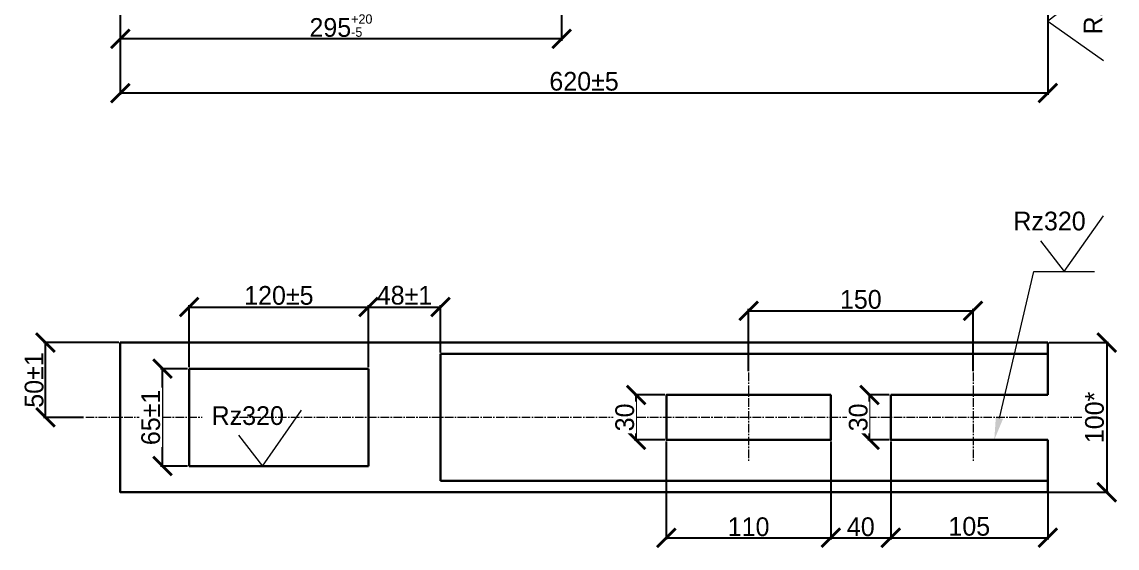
# Model space of a CAD drawing. Header units: millimetres. Extents: x 4132 to 13761, y 958 to 2510.
# Drawn here: x 4183 to 4915, y 1403 to 1755 of the extents above; entities that cross this region are included whole.
import ezdxf
from ezdxf import colors
from ezdxf.entities.mleader import LeaderData, LeaderLine
from ezdxf.math import Vec2, Vec3

# ---------------------------------------------------------------- set-up
doc = ezdxf.new("R2010")
doc.units = ezdxf.units.MM
doc.header["$LTSCALE"] = 0.3
doc.linetypes.add('CENTER2', pattern=[28.575, 19.05, -3.175, 3.175, -3.175])
doc.layers.get('0').update_dxf_attribs({"lineweight": 20})
doc.layers.add('ВСП_Сплошная_толстая', color=90, linetype='Continuous', lineweight=30)
doc.styles.add('mpp', font='mipgost.shx')
doc.dimstyles.new('1 1', dxfattribs={"dimscale": 0, "dimtxt": 10, "dimasz": 10, "dimexe": 1.25, "dimexo": 1, "dimgap": 1, "dimtad": 1, "dimdec": 3, "dimtxsty": 'mpp', "dimblk": 'ARCHTICK', "dimcen": 2.5, "dimaunit": 1, "dimadec": 7, "dimazin": 0, "dimtfac": 1, "dimtdec": 3, "dimtmove": 0, "dimatfit": 3, "dimfxl": 1.25, "dimarcsym": 0})

# ---------------------------------------------------------------- blocks, each defined once
blk = doc.blocks.new('_ArchTick')
at = {"color": 0, "linetype": 'ByBlock', "const_width": 0.15}
blk.add_lwpolyline([(-0.5, -0.5), (0.5, 0.5)], dxfattribs=at)
blk = doc.blocks.new('*D25')
at = {"layer": 'Defpoints', "color": 0, "transparency": 16777216}
for p in [(4249.09, 2094.1), (4544.09, 1772.52), (4249.09, 1743.22)]:
    blk.add_point(p, dxfattribs=at)
at = {"layer": 'ВСП_Сплошная_толстая', "color": 0, "lineweight": -2, "transparency": 16777216}
for p, q in [((4249.09, 2093.1), (4249.09, 1741.97)), ((4544.09, 1771.52), (4544.09, 1741.97)), ((4544.09, 1743.22), (4249.09, 1743.22))]:
    blk.add_line(p, q, dxfattribs=at)
at = {"layer": 'ВСП_Сплошная_толстая', "color": 0, "lineweight": -2, "transparency": 16777216, "xscale": 12.5, "yscale": 12.5, "zscale": 12.5, "rotation": 180}
blk.add_blockref('_ArchTick', (4249.09, 1743.22), dxfattribs=at)
at = {"layer": 'ВСП_Сплошная_толстая', "color": 0, "lineweight": -2, "transparency": 16777216, "xscale": 12.5, "yscale": 12.5, "zscale": 12.5}
blk.add_blockref('_ArchTick', (4544.09, 1743.22), dxfattribs=at)
at = {"layer": 'ВСП_Сплошная_толстая', "color": 0, "lineweight": 20, "transparency": 16777216, "insert": (4396.59, 1752.01), "char_height": 12.5, "attachment_point": 5, "style": 'mpp'}
blk.add_mtext('295{\\H6.25;\\S+20^ -5;}', dxfattribs=at)
blk = doc.blocks.new('*D28')
at = {"layer": 'Defpoints', "color": 0, "transparency": 16777216}
for p in [(4869.09, 1826.1), (4249.09, 1743.22), (4249.09, 1706.99)]:
    blk.add_point(p, dxfattribs=at)
at = {"layer": 'ВСП_Сплошная_толстая', "color": 0, "lineweight": -2, "transparency": 16777216}
for p, q in [((4869.09, 1825.1), (4869.09, 1705.74)), ((4249.09, 1742.22), (4249.09, 1705.74)), ((4869.09, 1706.99), (4249.09, 1706.99))]:
    blk.add_line(p, q, dxfattribs=at)
at = {"layer": 'ВСП_Сплошная_толстая', "color": 0, "lineweight": -2, "transparency": 16777216, "xscale": 12.5, "yscale": 12.5, "zscale": 12.5, "rotation": 180}
blk.add_blockref('_ArchTick', (4249.09, 1706.99), dxfattribs=at)
at = {"layer": 'ВСП_Сплошная_толстая', "color": 0, "lineweight": -2, "transparency": 16777216, "xscale": 12.5, "yscale": 12.5, "zscale": 12.5}
blk.add_blockref('_ArchTick', (4869.09, 1706.99), dxfattribs=at)
at = {"layer": 'ВСП_Сплошная_толстая', "color": 0, "lineweight": 20, "transparency": 16777216, "insert": (4559.09, 1714.82), "char_height": 12.5, "attachment_point": 5, "style": 'mpp'}
blk.add_mtext('620±5', dxfattribs=at)
blk = doc.blocks.new('*D43')
at = {"layer": 'Defpoints', "color": 0, "transparency": 16777216}
for p in [(4199.09, 1540.32), (4249.09, 1540.32), (4225.51, 1490.32)]:
    blk.add_point(p, dxfattribs=at)
at = {"layer": 'ВСП_Сплошная_толстая', "color": 0, "lineweight": -2, "transparency": 16777216}
for p, q in [((4248.09, 1540.32), (4197.84, 1540.32)), ((4199.09, 1490.32), (4199.09, 1540.32)), ((4224.51, 1490.32), (4197.84, 1490.32))]:
    blk.add_line(p, q, dxfattribs=at)
at = {"layer": 'ВСП_Сплошная_толстая', "color": 0, "lineweight": -2, "transparency": 16777216, "xscale": 12.5, "yscale": 12.5, "zscale": 12.5}
for p, rotation in [((4199.09, 1540.32), 90), ((4199.09, 1490.32), 270)]:
    blk.add_blockref('_ArchTick', p, dxfattribs=dict(at, rotation=rotation))
at = {"layer": 'ВСП_Сплошная_толстая', "color": 0, "lineweight": 20, "transparency": 16777216, "insert": (4191.55, 1515.32), "char_height": 12.5, "attachment_point": 5, "rotation": 90, "style": 'mpp'}
blk.add_mtext('50±1', dxfattribs=at)
blk = doc.blocks.new('*D44')
at = {"layer": 'Defpoints', "color": 0, "transparency": 16777216}
for p in [(4277.32, 1522.82), (4295.09, 1522.82), (4295.09, 1457.82)]:
    blk.add_point(p, dxfattribs=at)
at = {"layer": 'ВСП_Сплошная_толстая', "color": 0, "lineweight": -2, "transparency": 16777216}
for p, q in [((4294.09, 1522.82), (4276.07, 1522.82)), ((4277.32, 1457.82), (4277.32, 1522.82)), ((4294.09, 1457.82), (4276.07, 1457.82))]:
    blk.add_line(p, q, dxfattribs=at)
at = {"layer": 'ВСП_Сплошная_толстая', "color": 0, "lineweight": -2, "transparency": 16777216, "xscale": 12.5, "yscale": 12.5, "zscale": 12.5}
for p, rotation in [((4277.32, 1522.82), 90), ((4277.32, 1457.82), 270)]:
    blk.add_blockref('_ArchTick', p, dxfattribs=dict(at, rotation=rotation))
at = {"layer": 'ВСП_Сплошная_толстая', "color": 0, "lineweight": 20, "transparency": 16777216, "insert": (4269.49, 1490.32), "char_height": 12.5, "attachment_point": 5, "rotation": 90, "style": 'mpp', "bg_fill": 3, "box_fill_scale": 1.1, "bg_fill_color": 256, "bg_fill_true_color": 13158600, "bg_fill_transparency": 0}
blk.add_mtext('65±1', dxfattribs=at)
blk = doc.blocks.new('*D45')
at = {"layer": 'Defpoints', "color": 0, "transparency": 16777216}
for p in [(4415.09, 1564.07), (4295.09, 1522.82), (4415.09, 1522.82)]:
    blk.add_point(p, dxfattribs=at)
at = {"layer": 'ВСП_Сплошная_толстая', "color": 0, "lineweight": -2, "transparency": 16777216}
for p, q in [((4295.09, 1523.82), (4295.09, 1565.32)), ((4295.09, 1564.07), (4415.09, 1564.07)), ((4415.09, 1523.82), (4415.09, 1565.32))]:
    blk.add_line(p, q, dxfattribs=at)
at = {"layer": 'ВСП_Сплошная_толстая', "color": 0, "lineweight": -2, "transparency": 16777216, "xscale": 12.5, "yscale": 12.5, "zscale": 12.5, "rotation": 180}
blk.add_blockref('_ArchTick', (4295.09, 1564.07), dxfattribs=at)
at = {"layer": 'ВСП_Сплошная_толстая', "color": 0, "lineweight": -2, "transparency": 16777216, "xscale": 12.5, "yscale": 12.5, "zscale": 12.5}
blk.add_blockref('_ArchTick', (4415.09, 1564.07), dxfattribs=at)
at = {"layer": 'ВСП_Сплошная_толстая', "color": 0, "lineweight": 20, "transparency": 16777216, "insert": (4355.09, 1571.76), "char_height": 12.5, "attachment_point": 5, "style": 'mpp'}
blk.add_mtext('120±5', dxfattribs=at)
blk = doc.blocks.new('*D46')
at = {"layer": 'Defpoints', "color": 0, "transparency": 16777216}
for p in [(4463.09, 1564.07), (4463.09, 1532.72), (4415.09, 1522.82)]:
    blk.add_point(p, dxfattribs=at)
at = {"layer": 'ВСП_Сплошная_толстая', "color": 0, "lineweight": -2, "transparency": 16777216}
for p, q in [((4415.09, 1523.82), (4415.09, 1565.32)), ((4415.09, 1564.07), (4463.09, 1564.07)), ((4463.09, 1533.72), (4463.09, 1565.32))]:
    blk.add_line(p, q, dxfattribs=at)
at = {"layer": 'ВСП_Сплошная_толстая', "color": 0, "lineweight": -2, "transparency": 16777216, "xscale": 12.5, "yscale": 12.5, "zscale": 12.5, "rotation": 180}
blk.add_blockref('_ArchTick', (4415.09, 1564.07), dxfattribs=at)
at = {"layer": 'ВСП_Сплошная_толстая', "color": 0, "lineweight": -2, "transparency": 16777216, "xscale": 12.5, "yscale": 12.5, "zscale": 12.5}
blk.add_blockref('_ArchTick', (4463.09, 1564.07), dxfattribs=at)
at = {"layer": 'ВСП_Сплошная_толстая', "color": 0, "lineweight": 20, "transparency": 16777216, "insert": (4439.09, 1571.87), "char_height": 12.5, "attachment_point": 5, "style": 'mpp'}
blk.add_mtext('48±1', dxfattribs=at)
blk = doc.blocks.new('*D47')
at = {"layer": 'Defpoints', "color": 0, "transparency": 16777216}
for p in [(4593.87, 1505.32), (4614.09, 1505.32), (4614.09, 1475.32)]:
    blk.add_point(p, dxfattribs=at)
at = {"layer": 'ВСП_Сплошная_толстая', "color": 0, "lineweight": -2, "transparency": 16777216}
for p, q in [((4613.09, 1505.32), (4592.62, 1505.32)), ((4593.87, 1475.32), (4593.87, 1505.32)), ((4613.09, 1475.32), (4592.62, 1475.32))]:
    blk.add_line(p, q, dxfattribs=at)
at = {"layer": 'ВСП_Сплошная_толстая', "color": 0, "lineweight": -2, "transparency": 16777216, "xscale": 12.5, "yscale": 12.5, "zscale": 12.5}
for p, rotation in [((4593.87, 1505.32), 90), ((4593.87, 1475.32), 270)]:
    blk.add_blockref('_ArchTick', p, dxfattribs=dict(at, rotation=rotation))
at = {"layer": 'ВСП_Сплошная_толстая', "color": 0, "lineweight": 20, "transparency": 16777216, "insert": (4586.33, 1490.32), "char_height": 12.5, "attachment_point": 5, "rotation": 90, "style": 'mpp', "bg_fill": 3, "box_fill_scale": 1.1, "bg_fill_color": 256, "bg_fill_true_color": 13158600, "bg_fill_transparency": 0}
blk.add_mtext('30', dxfattribs=at)
blk = doc.blocks.new('*D48')
at = {"layer": 'Defpoints', "color": 0, "transparency": 16777216}
for p in [(4749.96, 1505.32), (4764.09, 1505.32), (4764.09, 1475.32)]:
    blk.add_point(p, dxfattribs=at)
at = {"layer": 'ВСП_Сплошная_толстая', "color": 0, "lineweight": -2, "transparency": 16777216}
for p, q in [((4763.09, 1505.32), (4748.71, 1505.32)), ((4749.96, 1475.32), (4749.96, 1505.32)), ((4763.09, 1475.32), (4748.71, 1475.32))]:
    blk.add_line(p, q, dxfattribs=at)
at = {"layer": 'ВСП_Сплошная_толстая', "color": 0, "lineweight": -2, "transparency": 16777216, "xscale": 12.5, "yscale": 12.5, "zscale": 12.5}
for p, rotation in [((4749.96, 1505.32), 90), ((4749.96, 1475.32), 270)]:
    blk.add_blockref('_ArchTick', p, dxfattribs=dict(at, rotation=rotation))
at = {"layer": 'ВСП_Сплошная_толстая', "color": 0, "lineweight": 20, "transparency": 16777216, "insert": (4742.42, 1490.32), "char_height": 12.5, "attachment_point": 5, "rotation": 90, "style": 'mpp', "bg_fill": 3, "box_fill_scale": 1.1, "bg_fill_color": 256, "bg_fill_true_color": 13158600, "bg_fill_transparency": 0}
blk.add_mtext('30', dxfattribs=at)
blk = doc.blocks.new('*D49')
at = {"layer": 'Defpoints', "color": 0, "transparency": 16777216}
for p in [(4819.09, 1561.57), (4669.09, 1520.32), (4819.09, 1520.32)]:
    blk.add_point(p, dxfattribs=at)
at = {"layer": 'ВСП_Сплошная_толстая', "color": 0, "lineweight": -2, "transparency": 16777216}
for p, q in [((4669.09, 1521.32), (4669.09, 1562.82)), ((4669.09, 1561.57), (4819.09, 1561.57)), ((4819.09, 1521.32), (4819.09, 1562.82))]:
    blk.add_line(p, q, dxfattribs=at)
at = {"layer": 'ВСП_Сплошная_толстая', "color": 0, "lineweight": -2, "transparency": 16777216, "xscale": 12.5, "yscale": 12.5, "zscale": 12.5, "rotation": 180}
blk.add_blockref('_ArchTick', (4669.09, 1561.57), dxfattribs=at)
at = {"layer": 'ВСП_Сплошная_толстая', "color": 0, "lineweight": -2, "transparency": 16777216, "xscale": 12.5, "yscale": 12.5, "zscale": 12.5}
blk.add_blockref('_ArchTick', (4819.09, 1561.57), dxfattribs=at)
at = {"layer": 'ВСП_Сплошная_толстая', "color": 0, "lineweight": 20, "transparency": 16777216, "insert": (4744.09, 1569.11), "char_height": 12.5, "attachment_point": 5, "style": 'mpp'}
blk.add_mtext('150', dxfattribs=at)
blk = doc.blocks.new('*D50')
at = {"layer": 'Defpoints', "color": 0, "transparency": 16777216}
for p in [(4614.09, 1475.32), (4724.09, 1475.32), (4724.09, 1409.94)]:
    blk.add_point(p, dxfattribs=at)
at = {"layer": 'ВСП_Сплошная_толстая', "color": 0, "lineweight": -2, "transparency": 16777216}
for p, q in [((4614.09, 1474.32), (4614.09, 1408.69)), ((4724.09, 1474.32), (4724.09, 1408.69)), ((4614.09, 1409.94), (4724.09, 1409.94))]:
    blk.add_line(p, q, dxfattribs=at)
at = {"layer": 'ВСП_Сплошная_толстая', "color": 0, "lineweight": -2, "transparency": 16777216, "xscale": 12.5, "yscale": 12.5, "zscale": 12.5, "rotation": 180}
blk.add_blockref('_ArchTick', (4614.09, 1409.94), dxfattribs=at)
at = {"layer": 'ВСП_Сплошная_толстая', "color": 0, "lineweight": -2, "transparency": 16777216, "xscale": 12.5, "yscale": 12.5, "zscale": 12.5}
blk.add_blockref('_ArchTick', (4724.09, 1409.94), dxfattribs=at)
at = {"layer": 'ВСП_Сплошная_толстая', "color": 0, "lineweight": 20, "transparency": 16777216, "insert": (4669.09, 1417.21), "char_height": 12.5, "attachment_point": 5, "style": 'mpp'}
blk.add_mtext('110', dxfattribs=at)
blk = doc.blocks.new('*D51')
at = {"layer": 'Defpoints', "color": 0, "transparency": 16777216}
for p in [(4724.09, 1475.32), (4764.09, 1475.32), (4764.09, 1409.94)]:
    blk.add_point(p, dxfattribs=at)
at = {"layer": 'ВСП_Сплошная_толстая', "color": 0, "lineweight": -2, "transparency": 16777216}
for p, q in [((4724.09, 1474.32), (4724.09, 1408.69)), ((4764.09, 1474.32), (4764.09, 1408.69)), ((4724.09, 1409.94), (4764.09, 1409.94))]:
    blk.add_line(p, q, dxfattribs=at)
at = {"layer": 'ВСП_Сплошная_толстая', "color": 0, "lineweight": -2, "transparency": 16777216, "xscale": 12.5, "yscale": 12.5, "zscale": 12.5, "rotation": 180}
blk.add_blockref('_ArchTick', (4724.09, 1409.94), dxfattribs=at)
at = {"layer": 'ВСП_Сплошная_толстая', "color": 0, "lineweight": -2, "transparency": 16777216, "xscale": 12.5, "yscale": 12.5, "zscale": 12.5}
blk.add_blockref('_ArchTick', (4764.09, 1409.94), dxfattribs=at)
at = {"layer": 'ВСП_Сплошная_толстая', "color": 0, "lineweight": 20, "transparency": 16777216, "insert": (4744.09, 1417.21), "char_height": 12.5, "attachment_point": 5, "style": 'mpp'}
blk.add_mtext('40', dxfattribs=at)
blk = doc.blocks.new('*D52')
at = {"layer": 'Defpoints', "color": 0, "transparency": 16777216}
for p in [(4764.09, 1475.32), (4869.09, 1474.07), (4869.09, 1409.94)]:
    blk.add_point(p, dxfattribs=at)
at = {"layer": 'ВСП_Сплошная_толстая', "color": 0, "lineweight": -2, "transparency": 16777216}
for p, q in [((4764.09, 1474.32), (4764.09, 1408.69)), ((4869.09, 1473.07), (4869.09, 1408.69)), ((4764.09, 1409.94), (4869.09, 1409.94))]:
    blk.add_line(p, q, dxfattribs=at)
at = {"layer": 'ВСП_Сплошная_толстая', "color": 0, "lineweight": -2, "transparency": 16777216, "xscale": 12.5, "yscale": 12.5, "zscale": 12.5, "rotation": 180}
blk.add_blockref('_ArchTick', (4764.09, 1409.94), dxfattribs=at)
at = {"layer": 'ВСП_Сплошная_толстая', "color": 0, "lineweight": -2, "transparency": 16777216, "xscale": 12.5, "yscale": 12.5, "zscale": 12.5}
blk.add_blockref('_ArchTick', (4869.09, 1409.94), dxfattribs=at)
at = {"layer": 'ВСП_Сплошная_толстая', "color": 0, "lineweight": 20, "transparency": 16777216, "insert": (4816.59, 1417.48), "char_height": 12.5, "attachment_point": 5, "style": 'mpp'}
blk.add_mtext('105', dxfattribs=at)
blk = doc.blocks.new('*D53')
at = {"layer": 'Defpoints', "color": 0, "transparency": 16777216}
for p in [(4869.09, 1540.32), (4869.09, 1440.32), (4908.47, 1440.32)]:
    blk.add_point(p, dxfattribs=at)
at = {"layer": 'ВСП_Сплошная_толстая', "color": 0, "lineweight": -2, "transparency": 16777216}
for p, q in [((4870.09, 1540.32), (4909.72, 1540.32)), ((4908.47, 1540.32), (4908.47, 1440.32)), ((4870.09, 1440.32), (4909.72, 1440.32))]:
    blk.add_line(p, q, dxfattribs=at)
at = {"layer": 'ВСП_Сплошная_толстая', "color": 0, "lineweight": -2, "transparency": 16777216, "xscale": 12.5, "yscale": 12.5, "zscale": 12.5}
for p, rotation in [((4908.47, 1540.32), 90), ((4908.47, 1440.32), 270)]:
    blk.add_blockref('_ArchTick', p, dxfattribs=dict(at, rotation=rotation))
at = {"layer": 'ВСП_Сплошная_толстая', "color": 0, "lineweight": 20, "transparency": 16777216, "insert": (4900.32, 1490.32), "char_height": 12.5, "attachment_point": 5, "rotation": 90, "style": 'mpp'}
blk.add_mtext('100*', dxfattribs=at)

msp = doc.modelspace()

# ---------------------------------------------------------------- linework, layer by layer
at = {"layer": 'ВСП_Сплошная_толстая', "color": 7, "lineweight": 20}
for points in [[(4889.6573, 1770.9298), (4869.0921, 1755.0311), (4906.3609, 1728.8011)], [(4864.0953, 1608.3824), (4879.9939, 1587.8172), (4906.224, 1625.0861)], [(4859.7929, 1587.8172), (4900.195, 1587.8172)]]:
    msp.add_lwpolyline(points, dxfattribs=at)
at = {"layer": 'ВСП_Сплошная_толстая', "color": 7}
for points in [[(4869.0921, 1540.3205), (4249.0921, 1540.3205)], [(4249.0921, 1540.3205), (4249.0921, 1440.3205), (4869.0921, 1440.3205), (4869.0921, 1475.3205)], [(4869.0921, 1505.3205), (4869.0921, 1540.3205)], [(4463.0921, 1532.7205), (4463.0921, 1447.9205)], [(4463.0921, 1532.7205), (4869.0921, 1532.7205)], [(4295.0921, 1522.8205), (4295.0921, 1457.8205)], [(4295.0921, 1522.8205), (4415.0921, 1522.8205)], [(4415.0921, 1522.8205), (4415.0921, 1457.8205)], [(4724.0921, 1505.3205), (4614.0921, 1505.3205), (4614.0921, 1475.3205), (4724.0921, 1475.3205), (4724.0921, 1505.3205)], [(4869.0921, 1505.3205), (4764.0921, 1505.3205)], [(4869.0921, 1475.3205), (4764.0921, 1475.3205), (4764.0921, 1505.3205)], [(4295.0921, 1457.8205), (4415.0921, 1457.8205)], [(4463.0921, 1447.9205), (4869.0921, 1447.9205)]]:
    msp.add_lwpolyline(points, dxfattribs=at)
at = {"layer": 'ВСП_Сплошная_толстая', "color": 7, "linetype": 'CENTER2', "lineweight": 20}
for points in [[(4669.0921, 1520.3205), (4669.0921, 1460.3205)], [(4819.0921, 1520.3205), (4819.0921, 1460.3205)], [(4891.7755, 1490.3205), (4225.5129, 1490.3205)]]:
    msp.add_lwpolyline(points, dxfattribs=at)

# ---------------------------------------------------------------- texts
at = {"layer": 'ВСП_Сплошная_толстая', "color": 7, "lineweight": 20, "insert": (4893.0845, 1746.1424), "char_height": 12.5, "attachment_point": 1, "rotation": 90, "style": 'mpp'}
msp.add_mtext_dynamic_manual_height_columns('{\\C0;Rz320}', width=7.882143, gutter_width=12.5, heights=[0], dxfattribs=at)
at = {"layer": 'ВСП_Сплошная_толстая', "color": 7, "lineweight": 20, "insert": (4846.0725, 1627.7785), "char_height": 12.5, "attachment_point": 1, "style": 'mpp'}
msp.add_mtext_dynamic_manual_height_columns('{\\C0;Rz320}', width=7.882143, gutter_width=12.5, heights=[0], dxfattribs=at)

# ---------------------------------------------------------------- dimensions: what is measured, and where the dimension line sits
at = {"layer": 'ВСП_Сплошная_толстая', "color": 7, "lineweight": 20}
for base, p1, p2, override, picture, middle in [((4249.0921, 1743.2193), (4544.0921, 1772.5209), (4249.0921, 2094.1035), {"dimscale": 1, "dimtxt": 12.5, "dimasz": 12.5, "dimgap": 1, "dimtol": 1, "dimlim": 0, "dimtp": 20, "dimtm": 5, "dimtfac": 0.5, "dimtix": 0, "dimtofl": 1, "dimtmove": 0, "dimatfit": 3}, '*D25', (4396.5921, 1752.0149)), ((4249.0921, 1706.9942), (4869.0921, 1826.1035), (4249.0921, 1743.2193), {"dimscale": 1, "dimtxt": 12.5, "dimasz": 12.5, "dimgap": 1, "dimtol": 1, "dimlim": 0, "dimtp": 5, "dimtm": 5, "dimtfac": 1}, '*D28', (4559.0921, 1714.8189))]:
    dim = msp.add_linear_dim(base=base, p1=p1, p2=p2, dimstyle='1 1', override=override, dxfattribs=at)
    dim.commit()
    dim.dimension.update_dxf_attribs({"geometry": picture, "text_midpoint": middle})
for base, p1, p2, angle, override, picture, middle in [((4463.0921, 1564.0696), (4415.0921, 1522.8205), (4463.0921, 1532.7205), 180, {"dimscale": 1, "dimtxt": 12.5, "dimasz": 12.5, "dimtol": 1, "dimtp": 1, "dimtm": 1}, '*D46', (4439.0921, 1564.0696)), ((4819.0921, 1561.5696), (4669.0921, 1520.3205), (4819.0921, 1520.3205), 180, {"dimscale": 1, "dimtxt": 12.5, "dimasz": 12.5, "dimgap": 1, "dimtol": 0, "dimlim": 0, "dimtp": 1, "dimtm": 1}, '*D49', (4744.0921, 1561.5696)), ((4199.0921, 1540.3205), (4225.5129, 1490.3205), (4249.0921, 1540.3205), 270, {"dimscale": 1, "dimtxt": 12.5, "dimasz": 12.5, "dimtol": 1, "dimtp": 1, "dimtm": 1}, '*D43', (4199.0921, 1515.3205))]:
    dim = msp.add_linear_dim(base=base, p1=p1, p2=p2, angle=angle, dimstyle='1 1', override=override, dxfattribs=at)
    dim.commit()
    dim.dimension.update_dxf_attribs({"geometry": picture, "text_midpoint": middle, "dimtype": 160})
dim = msp.add_linear_dim(base=(4908.4741, 1440.3205), p1=(4869.0921, 1540.3205), p2=(4869.0921, 1440.3205), angle=90, text='<>*', dimstyle='1 1', override={"dimscale": 1, "dimtxt": 12.5, "dimasz": 12.5, "dimtix": 0, "dimtofl": 1, "dimtmove": 0, "dimatfit": 3}, dxfattribs=at)
dim.commit()
dim.dimension.update_dxf_attribs({"geometry": '*D53', "text_midpoint": (4900.3172, 1490.3205)})

# ---------------------------------------------------------------- leaders
ml = msp.add_multileader_mtext('Standard', dxfattribs=at)
ml.set_content('', color=7, style='mpp')
ml.set_leader_properties(color=256, linetype='ByLayer', lineweight=20)
ml.build(insert=Vec2(0, 0))
ml.multileader.update_dxf_attribs({"has_dogleg": 0, "text_left_attachment_type": 6, "text_right_attachment_type": 6, "dogleg_length": 0.36, "arrow_head_size": 15, "scale": 4})
ctx = ml.context
ctx.base_point, ctx.scale, ctx.char_height, ctx.arrow_head_size, ctx.plane_origin = Vec3(4859.7929, 1587.8172), 4, 2.5, 15, Vec3(4833.2985, 1475.3205)
ctx.left_attachment, ctx.right_attachment = 6, 6
notes = []
notes.append((ctx, [(0, (1, 1, 0), (4859.4329, 1587.8172), (1, 0), 0.36, [(0, [(4833.2985, 1475.3205)], 0, [])])]))
ctx.mtext.insert, ctx.mtext.flow_direction = Vec3(4861.7929, 1590.3172), 5
for ctx, leaders in notes:
    for number, flags, end, landing, length, lines in leaders:
        leader = LeaderData()
        leader.index, (leader.has_last_leader_line, leader.has_dogleg_vector, leader.attachment_direction) = number, flags
        leader.last_leader_point, leader.dogleg_vector, leader.dogleg_length = Vec3(end), Vec3(landing), length
        for number, points, colour, breaks in lines:
            line = LeaderLine()
            line.index, line.vertices, line.color, line.breaks = number, Vec3.list(points), colors.encode_raw_color(colour), breaks
            leader.lines.append(line)
        ctx.leaders.append(leader)

# ---------------------------------------------------------------- next in the draw order: texts
at = {"layer": 'ВСП_Сплошная_толстая', "color": 7, "lineweight": 20, "insert": (4310.1546, 1497.7818), "char_height": 12.5, "attachment_point": 1, "style": 'mpp', "bg_fill": 3, "box_fill_scale": 1.5, "bg_fill_color": 256, "bg_fill_transparency": 0}
msp.add_mtext_dynamic_manual_height_columns('{\\C0;Rz320}', width=7.882143, gutter_width=12.5, heights=[0], dxfattribs=at)

# ---------------------------------------------------------------- next in the draw order: dimensions: what is measured, and where the dimension line sits
at = {"layer": 'ВСП_Сплошная_толстая', "color": 7, "lineweight": 20}
for base, p1, p2, override, picture, middle in [((4277.3178, 1522.8205), (4295.0921, 1457.8205), (4295.0921, 1522.8205), {"dimscale": 1, "dimtxt": 12.5, "dimasz": 12.5, "dimtol": 1, "dimtp": 1, "dimtm": 1, "dimtfill": 1}, '*D44', (4277.3178, 1490.3205)), ((4593.868, 1505.3205), (4614.0921, 1475.3205), (4614.0921, 1505.3205), {"dimscale": 1, "dimtxt": 12.5, "dimasz": 12.5, "dimtp": 1, "dimtm": 1, "dimtfill": 1}, '*D47', (4593.868, 1490.3205)), ((4749.9566, 1505.3205), (4764.0921, 1475.3205), (4764.0921, 1505.3205), {"dimscale": 1, "dimtxt": 12.5, "dimasz": 12.5, "dimtp": 1, "dimtm": 1, "dimtfill": 1}, '*D48', (4749.9566, 1490.3205))]:
    dim = msp.add_linear_dim(base=base, p1=p1, p2=p2, angle=270, dimstyle='1 1', override=override, dxfattribs=at)
    dim.commit()
    dim.dimension.update_dxf_attribs({"geometry": picture, "text_midpoint": middle, "dimtype": 160})

# ---------------------------------------------------------------- next in the draw order: linework, layer by layer
msp.add_lwpolyline([(4328.1775, 1478.3857), (4344.0761, 1457.8205), (4370.3061, 1495.0894)], dxfattribs=at)

# ---------------------------------------------------------------- next in the draw order: dimensions: what is measured, and where the dimension line sits
for base, p1, p2, override, picture, middle in [((4415.0921, 1564.0696), (4295.0921, 1522.8205), (4415.0921, 1522.8205), {"dimscale": 1, "dimtxt": 12.5, "dimasz": 12.5, "dimtol": 1, "dimtp": 5, "dimtm": 5}, '*D45', (4355.0921, 1564.0696)), ((4724.0921, 1409.9352), (4614.0921, 1475.3205), (4724.0921, 1475.3205), {"dimscale": 1, "dimtxt": 12.5, "dimasz": 12.5, "dimtp": 1, "dimtm": 1}, '*D50', (4669.0921, 1409.9352)), ((4764.0921, 1409.9352), (4724.0921, 1475.3205), (4764.0921, 1475.3205), {"dimscale": 1, "dimtxt": 12.5, "dimasz": 12.5, "dimtp": 1, "dimtm": 1}, '*D51', (4744.0921, 1409.9352)), ((4869.0921, 1409.9352), (4764.0921, 1475.3205), (4869.0921, 1474.0705), {"dimscale": 1, "dimtxt": 12.5, "dimasz": 12.5, "dimtp": 1, "dimtm": 1}, '*D52', (4816.5921, 1409.9352))]:
    dim = msp.add_linear_dim(base=base, p1=p1, p2=p2, angle=180, dimstyle='1 1', override=override, dxfattribs=at)
    dim.commit()
    dim.dimension.update_dxf_attribs({"geometry": picture, "text_midpoint": middle, "dimtype": 160})

doc.saveas('drawing.dxf')
